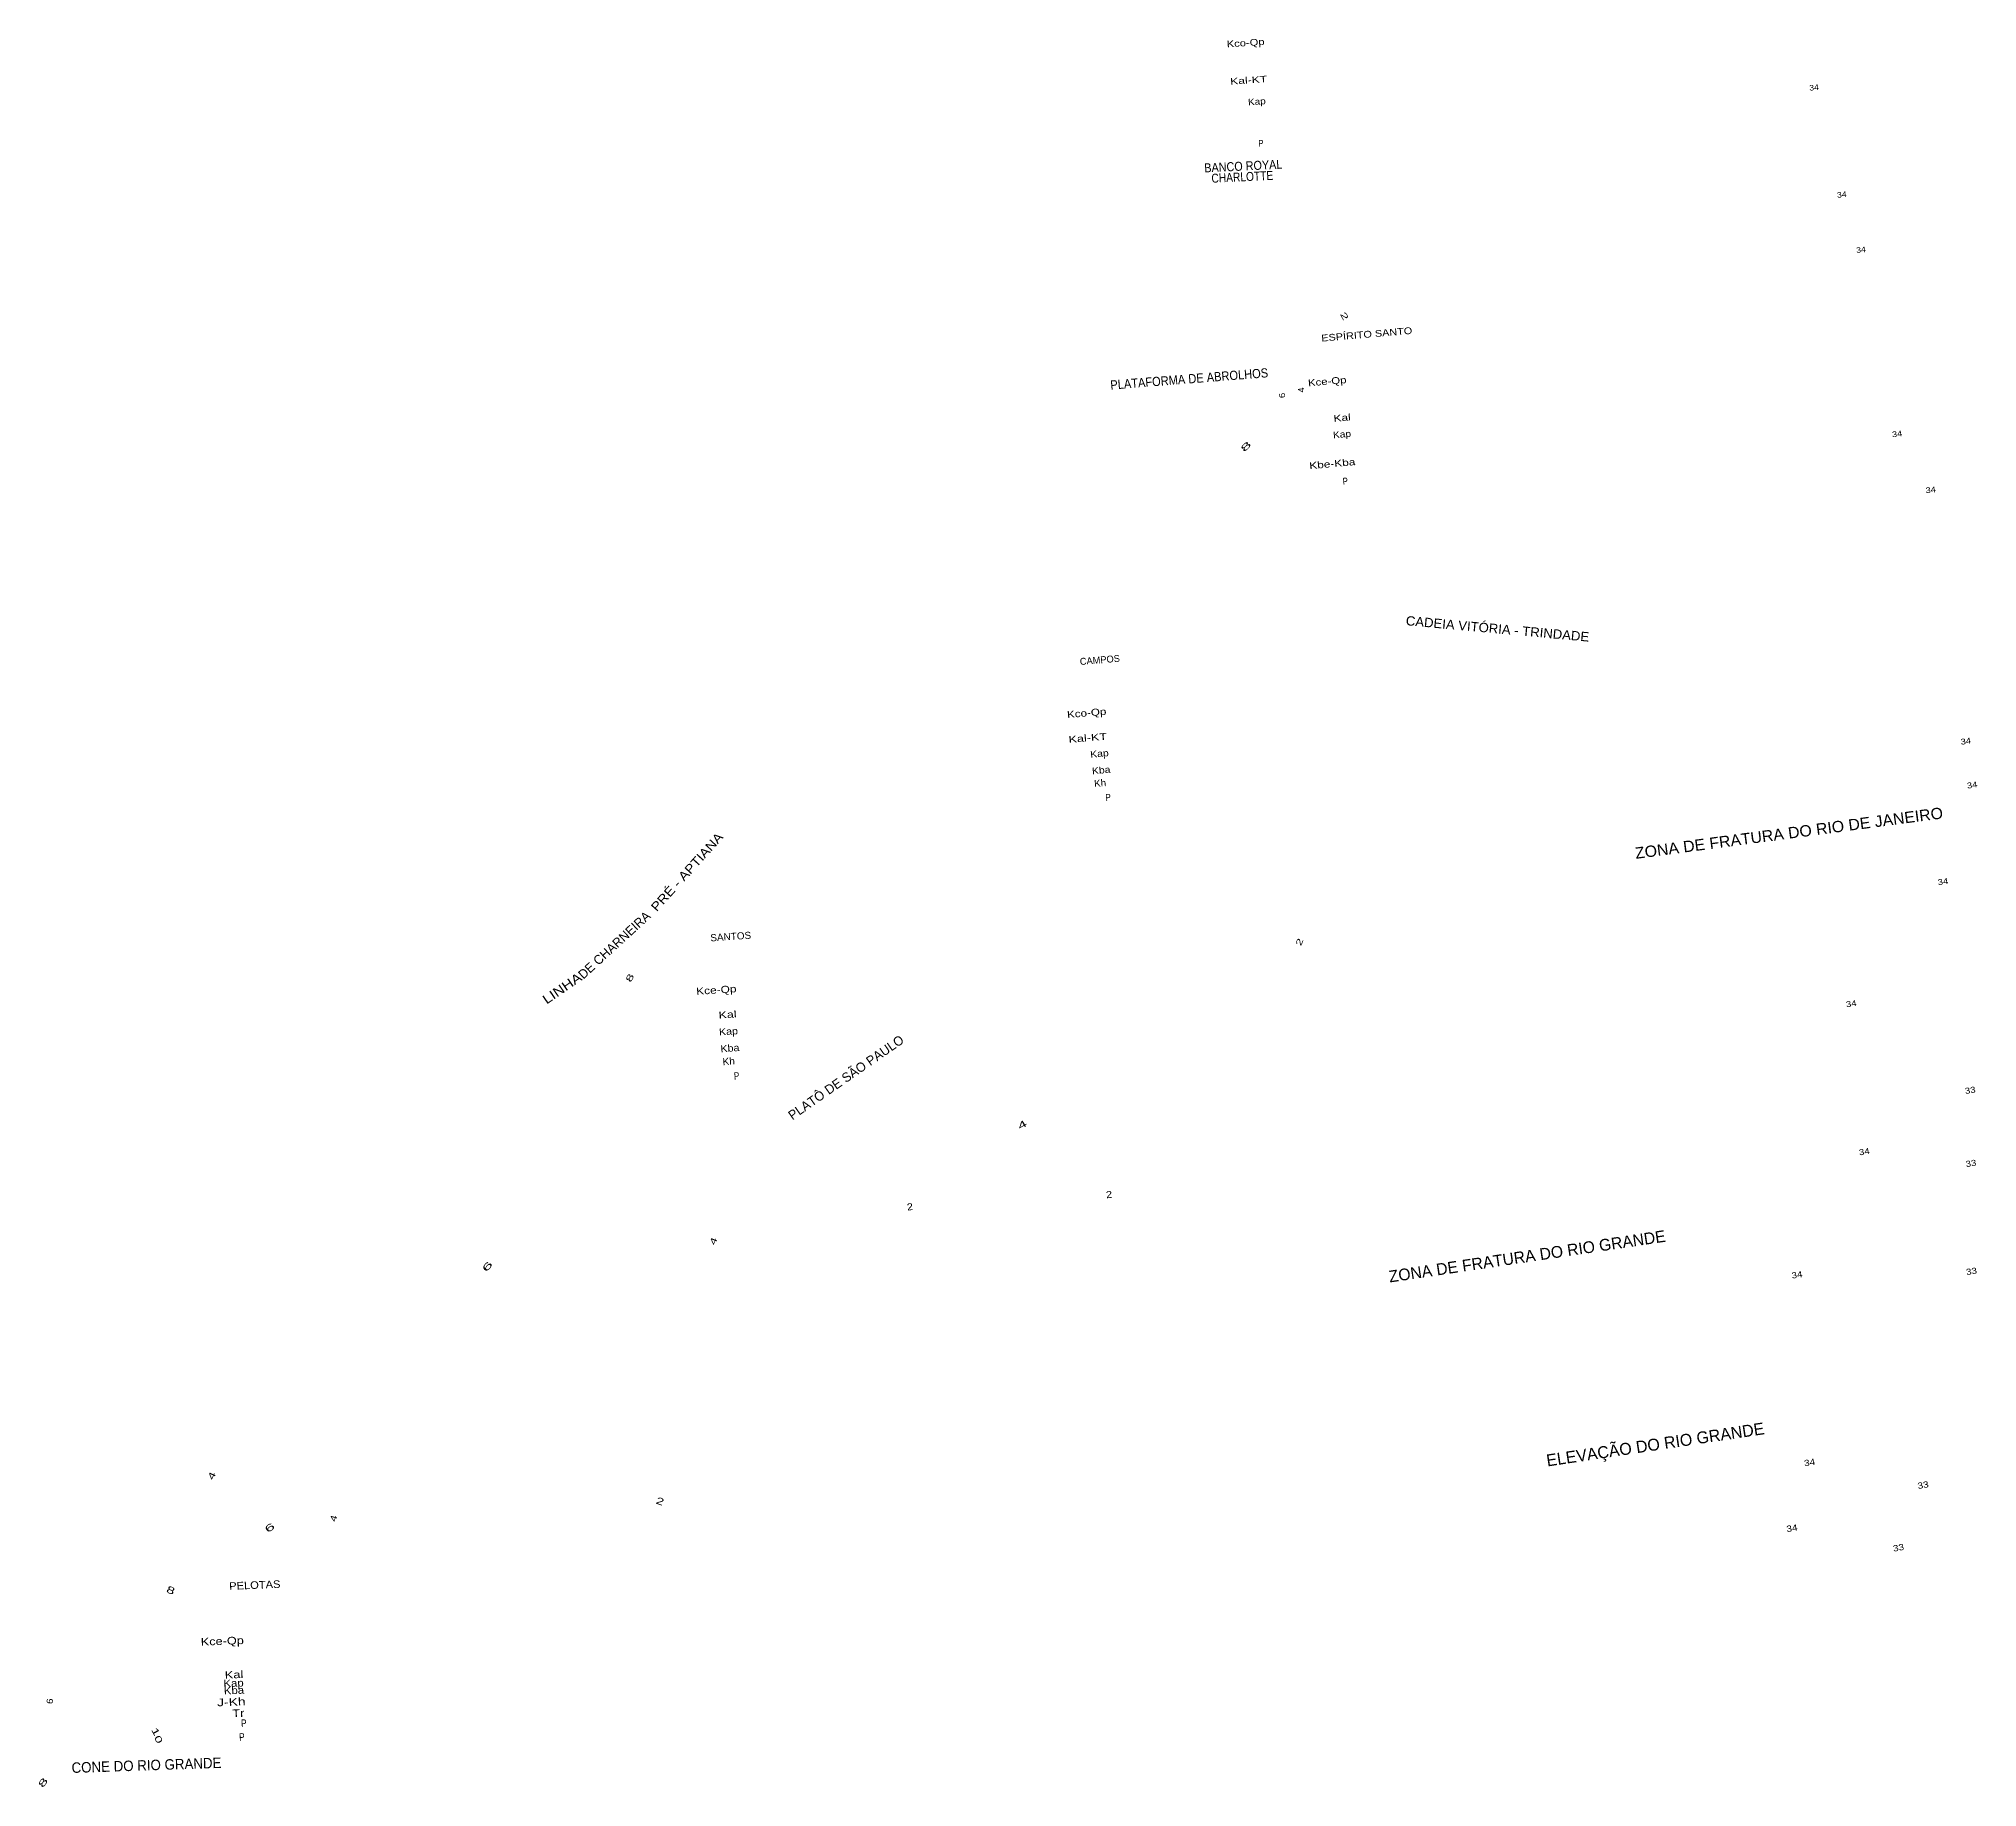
# Model space of a CAD drawing. Extents: x -51.1 to -30.2, y -33.6 to 4.8.
# Drawn here: x -51.09 to -30.17, y -33.61 to -14.74 of the extents above; entities that cross this region are included whole.
import ezdxf
from ezdxf.enums import TextEntityAlignment as Align

# ---------------------------------------------------------------- set-up
doc = ezdxf.new("R2010")
doc.units = 0
doc.header["$LTSCALE"] = 0.028
doc.layers.add('31', color=7, linetype='Continuous')

msp = doc.modelspace()

# ---------------------------------------------------------------- texts
at = {"layer": '31'}
for s, height, rotation, width, p in [('Kco-Qp', 0.07198, 3.826, 1.25, (-38.26736, -14.8314)), ('34', 0.06048, 5.286, 1.15, (-31.97983, -15.29917)), ('P', 0.07235, 4.118, 0.85, (-37.92498, -15.90398)), ('34', 0.06081, 5.714, 1.15, (-31.68041, -16.45575)), ('34', 0.061, 5.946, 1.15, (-31.47309, -17.05165)), ('2', 0.06638, 299.87, 1.75, (-37.05048, -17.71101)), ('ESPÍRITO SANTO', 0.07312, 4.891, 1.2, (-37.24623, -18.00725)), ('PLATAFORMA DE ABROLHOS', 0.09936, 4.508, 0.9, (-39.52242, -18.52608)), ('Kce-Qp', 0.07334, 4.895, 1.25, (-37.38961, -18.49057)), ('6', 0.0654, 95.963, 1.15, (-37.63752, -18.6135)), ('4', 0.06534, 96.01, 1.15, (-37.43078, -18.5549)), ('34', 0.06166, 6.649, 1.2, (-31.08585, -19.04114)), ('8', 0.06829, 44.553, 2.3, (-38.08156, -19.20521)), ('Kbe-Kba', 0.07372, 5.112, 1.3, (-37.37572, -19.38462)), ('P', 0.0738, 5.194, 0.85, (-37.01522, -19.55279)), ('34', 0.06187, 6.924, 1.2, (-30.72367, -19.6454)), ('CADEIA VITÓRIA - TRINDADE', 0.101, 354.864, 1.05, (-36.34038, -21.06864)), ('Kco-Qp', 0.07503, 4.85, 1.25, (-39.99066, -22.07135)), ('34', 0.06295, 7.824, 1.2, (-30.34463, -22.35974)), ('Kh', 0.07543, 5.03, 1.05, (-39.69801, -22.81678)), ('34', 0.06315, 7.978, 1.2, (-30.27639, -22.83331)), ('P', 0.07551, 5.086, 0.85, (-39.57537, -22.96777)), ('ZONA DE FRATURA DO RIO DE JANEIRO', 0.122, 7.511, 1.05, (-33.85447, -23.59155)), ('PRÉ - APTIANA', 0.09751, 48.075, 1.15, (-44.4212, -24.16788)), ('34', 0.06363, 8.171, 1.2, (-30.59149, -23.87621)), ('SANTOS', 0.07641, 3.881, 1.05, (-43.84145, -24.48268)), ('2', 0.06652, 67.709, 1.55, (-37.46892, -24.53679)), ('LINHA ', 0.1005, 34.449, 1.2, (-45.6112, -25.16466)), ('8', 0.06838, 62.159, 1.7, (-44.70292, -24.92982)), ('Kce-Qp', 0.07676, 3.892, 1.25, (-43.99358, -25.05999)), ('34', 0.06428, 8.2, 1.2, (-31.58184, -25.19498)), ('Kh', 0.07724, 4.029, 1.05, (-43.70911, -25.81973)), ('P', 0.07734, 4.079, 0.85, (-43.58665, -25.97474)), ('33', 0.06473, 8.85, 1.2, (-30.29791, -26.12975)), ('4', 0.07261, 30.382, 1.8, (-40.50157, -26.51726)), ('34', 0.06511, 8.63, 1.2, (-31.44155, -26.79323)), ('33', 0.06515, 9.048, 1.2, (-30.28919, -26.91955)), ('2', 0.07553, 7.63, 1.2, (-39.56807, -27.25656)), ('2', 0.07567, 6.87, 1.15, (-41.71716, -27.38871)), ('4', 0.06793, 68.138, 1.55, (-43.79383, -27.76657)), ('6', 0.07085, 47.974, 2.2, (-46.26408, -28.0582)), ('33', 0.06579, 9.327, 1.2, (-30.28441, -28.08523)), ('34', 0.06588, 8.674, 1.2, (-32.16833, -28.12269)), ('34', 0.06711, 9.137, 1.2, (-32.0327, -30.14967)), ('4', 0.06895, 65.734, 1.6, (-49.21109, -30.30314)), ('33', 0.06721, 9.642, 1.2, (-30.80794, -30.39418)), ('2', 0.07664, 340.574, 1.45, (-44.43756, -30.54846)), ('4', 0.06802, 74.308, 1.35, (-47.88756, -30.75298)), ('6', 0.07443, 33.939, 1.9, (-48.6228, -30.87161)), ('34', 0.06757, 9.2, 1.2, (-32.22366, -30.85993)), ('33', 0.06767, 9.677, 1.2, (-31.07323, -31.07039)), ('PELOTAS', 0.08153, 2.335, 1.1, (-49.03539, -31.48302)), ('8', 0.07704, 338.264, 1.55, (-49.72372, -31.50611)), ('Kce-Qp', 0.08206, 2.205, 1.25, (-49.34238, -32.08525)), ('6', 0.06775, 82.004, 1.2, (-50.9445, -32.71904)), ('J-Kh', 0.08266, 2.273, 1.35, (-49.16524, -32.74053)), ('Tr', 0.08277, 2.314, 1.25, (-49.00222, -32.85781)), ('1', 0.06996, 299.041, 1.75, (-49.88258, -32.99105)), ('0', 0.06945, 295.728, 1.65, (-49.84918, -33.07387)), ('P', 0.08301, 2.338, 0.8, (-48.92826, -33.11393)), ('P', 0.08287, 2.342, 0.8, (-48.90729, -32.96529)), ('CONE DO RIO GRANDE', 0.1129, 1.943, 0.95, (-50.73635, -33.45979)), ('8', 0.07127, 54.519, 1.95, (-51.04812, -33.62585))]:
    msp.add_text(s, height=height, rotation=rotation, dxfattribs=dict(at, width=width)).set_placement(p)
for s, height, rotation, width, p in [('Kal-KT', 0.06977, 4.003, 1.4, (-37.83231, -15.20574)), ('Kap', 0.06985, 4.014, 1.15, (-37.84733, -15.44369)), ('Kal', 0.07111, 5.101, 1.35, (-36.92931, -18.8569)), ('Kap', 0.07119, 5.081, 1.15, (-36.9257, -19.03446)), ('Kal-KT', 0.07273, 4.973, 1.4, (-39.55957, -22.30379)), ('Kap', 0.07281, 4.983, 1.15, (-39.54188, -22.48223)), ('Kba', 0.0729, 5.204, 1.15, (-39.5228, -22.66081)), ('Kal', 0.07442, 4.038, 1.35, (-43.5584, -25.30254)), ('Kap', 0.07454, 4.003, 1.15, (-43.54386, -25.4836)), ('Kba', 0.07464, 4.211, 1.15, (-43.5279, -25.6648)), ('Kal', 0.07971, 2.34, 1.3, (-48.88316, -32.43399)), ('Kap', 0.07979, 2.288, 1.15, (-48.87931, -32.52521)), ('Kba', 0.07986, 2.463, 1.15, (-48.87491, -32.60272))]:
    msp.add_text(s, height=height, rotation=rotation, dxfattribs=dict(at, width=width)).set_placement(p, align=Align.RIGHT)
for s, width, p in [('BANCO ROYAL', 0.9, (-38.08898, -16.16075)), ('CHARLOTTE', 0.85, (-38.09971, -16.27683))]:
    msp.add_text(s, height=0.09694, rotation=2.833, dxfattribs=dict(at, width=width)).set_placement(p, align=Align.CENTER)
for s, height, rotation, p in [('CAMPOS', 0.07473, 4.792, (-39.85254, -21.49904)), ('DE CHARNEIRA', 0.0988, 42.554, (-45.21448, -24.89632)), ('PLATÔ DE SÃO PAULO', 0.1006, 34.849, (-42.95822, -26.41505))]:
    msp.add_text(s, height=height, rotation=rotation, dxfattribs=at).set_placement(p)
for s, height, rotation, p in [('ZONA DE FRATURA DO RIO GRANDE', 0.1265, 8.413, (-35.01814, -27.94411)), ('ELEVAÇÃO DO RIO GRANDE', 0.1289, 8.46, (-33.63492, -29.97646))]:
    msp.add_text(s, height=height, rotation=rotation, dxfattribs=at).set_placement(p, align=Align.CENTER)

doc.saveas('drawing.dxf')
